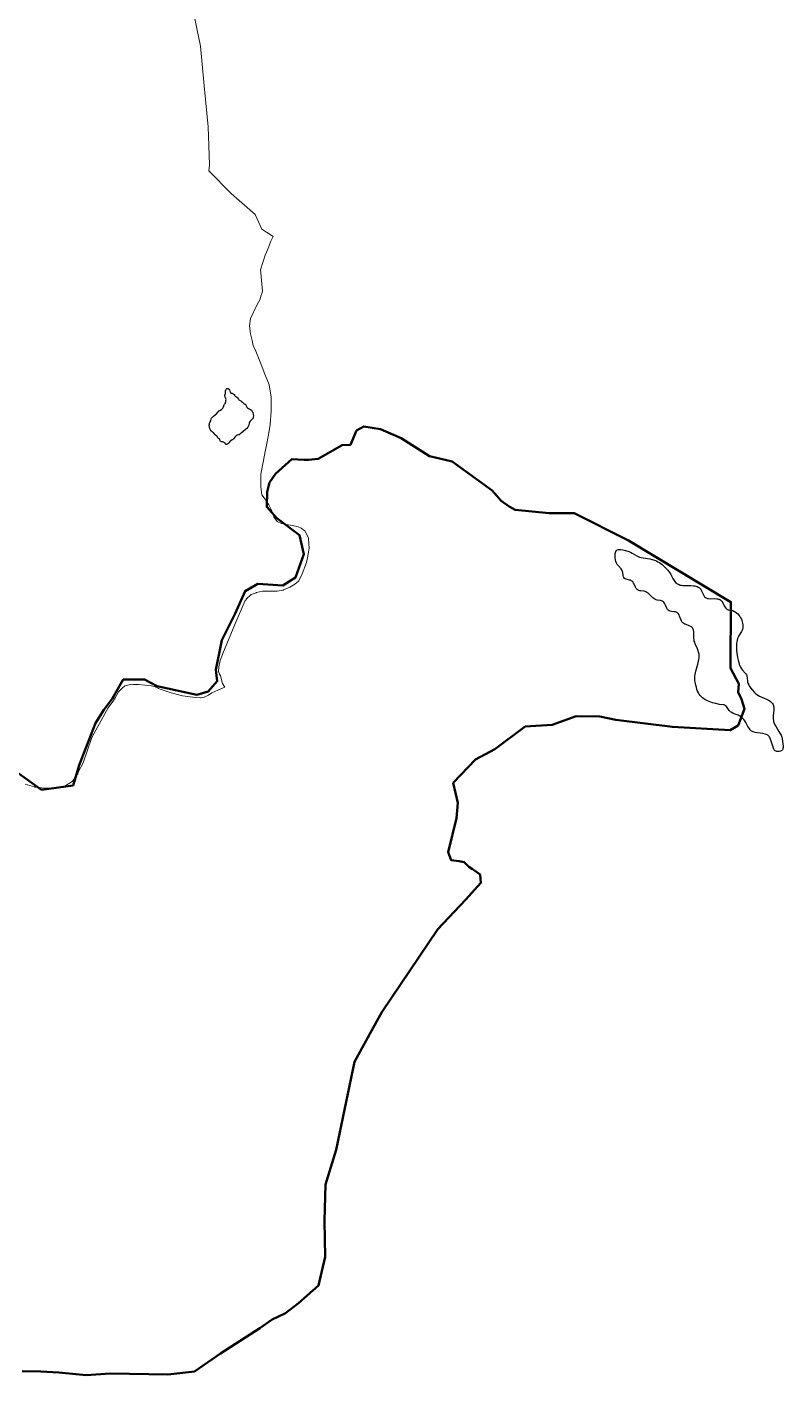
# Model space of a CAD drawing. Header units: metres. Extents: x 4718772 to 4722963, y 2429372 to 2432870.
# Drawn here: x 4721968 to 4722963, y 2429500 to 2431272 of the extents above; entities that cross this region are included whole.
import ezdxf

# ---------------------------------------------------------------- set-up
doc = ezdxf.new("R2010")
doc.units = ezdxf.units.M
doc.layers.add('HI-CUERPO DE AGUA', color=5, linetype='Continuous')
doc.layers.add('HuellaProyecto_Magna_Bog', color=10, linetype='Continuous', lineweight=30)

msp = doc.modelspace()

# ---------------------------------------------------------------- linework, layer by layer
at = {"color": 1, "lineweight": 50}
for points in [[(4722904.1, 2430353.5, 52), (4722912.2, 2430375.4, 52), (4722908.2, 2430388.2, 52), (4722904, 2430397.3, 52), (4722904.7, 2430408.6, 52), (4722893.8, 2430429.2, 52), (4722894.3, 2430515.9, 0), (4722759.6, 2430597, 54), (4722687.9, 2430633, 54), (4722655, 2430633, 56), (4722610.3, 2430637.3, 58), (4722602.5, 2430641.4, 60), (4722592.1, 2430649, 62), (4722580.1, 2430662.4, 64), (4722527.5, 2430700.9, 62), (4722497.8, 2430707.9, 64), (4722460.6, 2430731.6, 66), (4722433.4, 2430743.3, 68), (4722411.2, 2430746.9, 66), (4722401.7, 2430741.5, 64), (4722393.7, 2430722.8, 66), (4722382.9, 2430722.1, 70), (4722351.2, 2430704.1, 70), (4722338.4, 2430702.8, 72), (4722332.7, 2430703.1, 74), (4722316.4, 2430704, 76), (4722294.9, 2430684.4, 70), (4722287.4, 2430672.9, 72), (4722284.2, 2430660.9, 74), (4722283.6, 2430641, 76), (4722296.8, 2430626.2, 74), (4722326.5, 2430603.7, 76), (4722332.5, 2430579, 76), (4722321.3, 2430548.1, 76), (4722304.9, 2430537.6, 76), (4722271.7, 2430539.9, 76), (4722255, 2430530.3, 74), (4722241.9, 2430500.7, 72), (4722224.5, 2430466, 72), (4722216.6, 2430426.8, 74), (4722218.5, 2430411.8, 76), (4722206.7, 2430398.3, 78), (4722191.5, 2430394.1, 80), (4722139.5, 2430405.5, 80), (4722122.5, 2430414, 78), (4722094.7, 2430414, 78), (4722080.3, 2430388.8, 76), (4722069.2, 2430374, 74), (4722058.1, 2430356.7, 72), (4722036.7, 2430301.6, 70), (4722028.8, 2430274.6, 70), (4721987.3, 2430269.2, 70), (4721954.8, 2430292.3, 70)], [(4721961.6, 2429504.8, 76), (4721986.4, 2429504.2, 78), (4722010, 2429503.1, 78), (4722045.9, 2429499.6, 80), (4722078, 2429501.7, 82), (4722153.4, 2429500.5, 82), (4722188.6, 2429504.4, 80), (4722222.6, 2429528, 80), (4722274.4, 2429561.2, 80), (4722290.6, 2429572.6, 78), (4722308.3, 2429581.1, 76), (4722325.3, 2429594.1, 74), (4722351.7, 2429617.2, 73), (4722360.4, 2429655, 73), (4722359.6, 2429702.2, 72), (4722360.7, 2429750.1, 72), (4722374.9, 2429795.5, 74), (4722399, 2429911.5, 76), (4722419.1, 2429948, 74), (4722434.8, 2429976.9, 74), (4722508.9, 2430085.8, 76), (4722545.3, 2430124.5, 74), (4722565.5, 2430146.7, 72), (4722564.4, 2430157.6, 70), (4722558.5, 2430161.6, 68), (4722554.5, 2430164.9, 66), (4722549.3, 2430168, 64), (4722543.5, 2430174.1, 62), (4722536.6, 2430175.3, 60), (4722526.2, 2430176.6, 58), (4722522.2, 2430187.2, 56), (4722533.3, 2430231.9, 56), (4722535.2, 2430251.8, 56), (4722529, 2430278.1, 54), (4722558.4, 2430308.9, 54), (4722583.8, 2430322.3, 54), (4722623.8, 2430352.1, 54), (4722659, 2430354.5, 54), (4722690.9, 2430366, 56), (4722721.8, 2430365.4, 56), (4722742.8, 2430360.9, 54), (4722817.4, 2430351.8, 52), (4722893.6, 2430347.3, 52), (4722904.1, 2430353.5, 52)]]:
    msp.add_polyline3d(points, dxfattribs=at)
at = {"layer": 'HI-CUERPO DE AGUA'}
for points in [[(4722230, 2430723.2, 71), (4722229.5, 2430723.6, 70.9), (4722228.8, 2430724.8, 70.8), (4722228.6, 2430725.1, 70.7), (4722227.5, 2430725.9, 70.6), (4722226.6, 2430726.3, 70.6), (4722225.7, 2430726.6, 70.5), (4722225.1, 2430726.7, 70.5), (4722223.6, 2430726.8, 70.4), (4722223.2, 2430726.9, 70.4), (4722222.9, 2430727.2, 70.3), (4722222.4, 2430727.8, 70.3), (4722221.8, 2430729.7, 70.3), (4722221.3, 2430730.4, 70.3), (4722221, 2430730.6, 70.3), (4722220, 2430731.1, 70.3), (4722219.7, 2430731.4, 70.3), (4722219.3, 2430731.9, 70.2), (4722218.7, 2430733.1, 70.2), (4722218.3, 2430733.6, 70.2), (4722217.7, 2430734.1, 70.1), (4722216.1, 2430735.2, 70.1), (4722215.5, 2430735.7, 70.1), (4722215.1, 2430736.2, 70.1), (4722214.5, 2430737.6, 70.1), (4722214.1, 2430738, 70.1), (4722213.5, 2430738.5, 70.1), (4722212, 2430739.3, 70.1), (4722210.8, 2430740.4, 70.1), (4722210.2, 2430741.2, 70.1), (4722209.6, 2430742.2, 70.1), (4722208.6, 2430744.1, 70.1), (4722208.1, 2430746.2, 70.1), (4722208, 2430747.4, 70.1), (4722208, 2430748.6, 70.1), (4722208.1, 2430749.9, 70.1), (4722208.4, 2430751.3, 70.2), (4722208.8, 2430752, 70.2), (4722209.9, 2430754, 70.3), (4722210.1, 2430754.5, 70.3), (4722210.4, 2430756.5, 70.3), (4722210.6, 2430757, 70.4), (4722211, 2430757.6, 70.5), (4722212.2, 2430759.1, 70.6), (4722212.9, 2430759.8, 70.6), (4722216.3, 2430762.5, 71.3), (4722217.4, 2430763.4, 71.6), (4722219.9, 2430766.5, 72), (4722220.7, 2430767.3, 72.1), (4722221.7, 2430768, 72.1), (4722224, 2430769.2, 72.2), (4722224.9, 2430770, 72.3), (4722225.7, 2430771, 72.3), (4722226.5, 2430772.4, 72.4), (4722227.2, 2430774, 72.5), (4722227.6, 2430775.3, 72.5), (4722227.8, 2430775.9, 72.5), (4722228.8, 2430776.8, 72.6), (4722229.1, 2430777.3, 72.6), (4722229.4, 2430778.2, 72.7), (4722229.7, 2430779.8, 72.8), (4722229.9, 2430781, 72.8), (4722230, 2430782.2, 72.9), (4722229.9, 2430783.2, 72.9), (4722229.7, 2430784.1, 73), (4722229.4, 2430784.6, 73), (4722228.7, 2430785.7, 73.1), (4722228.5, 2430786.6, 73.1), (4722228.5, 2430787.9, 73.2), (4722229.2, 2430790.1, 73.3), (4722229.3, 2430790.9, 73.4), (4722229.3, 2430791.7, 73.4), (4722229.1, 2430793.1, 73.5), (4722229.2, 2430793.7, 73.6), (4722229.6, 2430795, 73.6), (4722230.3, 2430795.9, 73.7), (4722231.2, 2430796.5, 73.7), (4722232.1, 2430796.6, 73.7), (4722232.9, 2430796.5, 73.7), (4722233.4, 2430796.2, 73.7), (4722233.9, 2430795.7, 73.7), (4722234.7, 2430794.6, 73.6), (4722235.1, 2430793.7, 73.6), (4722235.6, 2430791.7, 73.5), (4722235.9, 2430791.2, 73.4), (4722236.1, 2430790.9, 73.4), (4722236.6, 2430790.6, 73.4), (4722237.9, 2430790.4, 73.3), (4722238.5, 2430790.3, 73.3), (4722239.2, 2430789.9, 73.2), (4722240, 2430789.4, 73.1), (4722240.5, 2430788.8, 73.1), (4722241.4, 2430787.4, 72.9), (4722241.9, 2430786.8, 72.8), (4722242.7, 2430786.3, 72.7), (4722244.3, 2430785.2, 72.6), (4722245, 2430784.6, 72.5), (4722246.5, 2430782.6, 72.2), (4722247, 2430782, 72.1), (4722249.5, 2430780.6, 71.9), (4722249.9, 2430780.2, 71.9), (4722250.6, 2430779.1, 71.7), (4722250.9, 2430778.9, 71.7), (4722251.8, 2430778.6, 71.6), (4722252.1, 2430778.5, 71.6), (4722252.8, 2430777.6, 71.5), (4722253.2, 2430777.2, 71.4), (4722254.9, 2430776.3, 71.3), (4722255.5, 2430775.9, 71.2), (4722256.2, 2430775, 71.1), (4722257.5, 2430772.3, 71), (4722258.2, 2430771.4, 70.9), (4722259.4, 2430770.6, 70.9), (4722262.3, 2430769, 70.9), (4722263.4, 2430768.2, 70.9), (4722264.6, 2430766.6, 70.9), (4722265.1, 2430765.7, 70.8), (4722265.4, 2430764.8, 70.7), (4722265.9, 2430762.9, 70.9), (4722266.1, 2430760.7, 70.9), (4722265.9, 2430759, 71.1), (4722265.5, 2430757.9, 71.1), (4722264.6, 2430756.6, 71), (4722261.9, 2430753.8, 70.6), (4722260.9, 2430752.6, 70.5), (4722260.4, 2430751.3, 70.5), (4722259.8, 2430748.6, 70.7), (4722259.4, 2430747.5, 70.7), (4722258.6, 2430746, 70.6), (4722257.2, 2430744.3, 70.3), (4722255.4, 2430742.7, 70.1), (4722252.6, 2430740.3, 70.1), (4722250, 2430738, 70.1), (4722248.7, 2430737, 70.1), (4722247.1, 2430736, 70.1), (4722246.2, 2430735.6, 70.1), (4722244.6, 2430735.2, 70.2), (4722243.5, 2430734.4, 70.2), (4722241.9, 2430733, 70.2), (4722239.8, 2430730.7, 70.2), (4722238.9, 2430729.8, 70.2), (4722238.1, 2430729.3, 70.2), (4722236.1, 2430728.1, 70.3), (4722235.3, 2430727.5, 70.4), (4722234.8, 2430727, 70.2), (4722233.8, 2430725.4, 70.4), (4722232.3, 2430723.8, 70.6), (4722231.8, 2430723.5, 70.7), (4722231.2, 2430723.3, 70.8), (4722230.5, 2430723.2, 70.9)], [(4722853.8, 2430393.2, 52.4), (4722852.6, 2430394.8, 52.4), (4722851.6, 2430396.7, 52.4), (4722850.6, 2430398.9, 52.1), (4722849.7, 2430401.1, 52.1), (4722848.9, 2430403.8, 52.2), (4722848.1, 2430406.7, 52.5), (4722847.2, 2430410.8, 52.2), (4722846.9, 2430413.2, 52.3), (4722846.8, 2430415, 52.4), (4722846.8, 2430416.8, 52.2), (4722847, 2430418.7, 52.2), (4722847.3, 2430420.7, 52.1), (4722848.3, 2430425.2, 52.2), (4722850.8, 2430434.2, 52.4), (4722851.8, 2430438, 52.6), (4722852.2, 2430440.2, 52.6), (4722852.4, 2430442.2, 52.8), (4722852.6, 2430443.9, 52.5), (4722852.6, 2430445.7, 52.7), (4722852.5, 2430447.3, 52.6), (4722852.2, 2430448.7, 52.3), (4722851.9, 2430450.1, 52.2), (4722851.5, 2430451.6, 52.3), (4722850.4, 2430454.4, 52.7), (4722847.4, 2430461.1, 52.6), (4722846.7, 2430463, 52.5), (4722846.2, 2430464.7, 52.4), (4722845.9, 2430466.3, 52.8), (4722845.7, 2430468.1, 53.5), (4722845.6, 2430474.6, 52.9), (4722845.5, 2430477, 52.6), (4722845.3, 2430478.1, 52.7), (4722845.1, 2430479.3, 52.5), (4722844.7, 2430480.2, 52.7), (4722844.3, 2430481.1, 52.8), (4722843.7, 2430481.9, 52.8), (4722843.2, 2430482.5, 52.7), (4722842.4, 2430483.2, 52.6), (4722841.6, 2430483.7, 52.6), (4722839.6, 2430484.6, 52.7), (4722835.5, 2430486.2, 52.7), (4722833.8, 2430486.9, 52.7), (4722832.3, 2430487.8, 52.7), (4722831, 2430488.8, 52.8), (4722830, 2430490, 53), (4722829.2, 2430491.6, 53), (4722828.5, 2430493.2, 52.6), (4722826.9, 2430497.4, 52.6), (4722826.1, 2430499.2, 52.6), (4722825.1, 2430500.7, 52.6), (4722824.6, 2430501.3, 52.7), (4722824, 2430501.8, 52.7), (4722823, 2430502.4, 52.9), (4722821.5, 2430502.9, 52.9), (4722819.9, 2430503.1, 53.2), (4722816.2, 2430503.5, 52.8), (4722814.4, 2430503.9, 52.7), (4722813.1, 2430504.3, 52.9), (4722812, 2430505.1, 52.9), (4722811, 2430506.2, 52.7), (4722810.1, 2430507.7, 52.9), (4722807.8, 2430512.8, 53), (4722807, 2430514.4, 53.1), (4722806.1, 2430515.7, 53.2), (4722805.1, 2430516.7, 53.2), (4722804.2, 2430517.2, 53.2), (4722803.1, 2430517.6, 53.2), (4722801.7, 2430517.9, 53.2), (4722797.2, 2430518.5, 53.1), (4722795.8, 2430518.8, 53.4), (4722794.4, 2430519.5, 53.3), (4722793.1, 2430520.4, 53.2), (4722791.5, 2430521.6, 53.2), (4722787.2, 2430526, 53.2), (4722785.5, 2430527.4, 53.3), (4722783.9, 2430528.6, 53.6), (4722782.5, 2430529.4, 53.5), (4722781.4, 2430529.8, 53.5), (4722780.1, 2430530.1, 53.3), (4722775.8, 2430530.5, 53.1), (4722774.4, 2430530.7, 53.2), (4722773.3, 2430531, 53.2), (4722772.2, 2430531.5, 53.3), (4722771, 2430532.5, 53.3), (4722769.9, 2430533.9, 53.3), (4722768.8, 2430535.6, 53.4), (4722767, 2430539.3, 53.2), (4722766.1, 2430540.8, 53.3), (4722765.1, 2430542.3, 53.3), (4722764.2, 2430543.3, 53.1), (4722763.2, 2430544, 53.3), (4722762.1, 2430544.5, 53.3), (4722760.8, 2430544.9, 53.5), (4722757.7, 2430545.6, 53.7), (4722756.4, 2430545.9, 53.5), (4722755.1, 2430546.5, 53.3), (4722754.3, 2430547.1, 53.1), (4722753.6, 2430548, 53.1), (4722753.1, 2430549.3, 53.3), (4722752.8, 2430550.7, 53.2), (4722752.2, 2430554.8, 53.3), (4722751.9, 2430555.9, 53.3), (4722751.4, 2430557, 53.3), (4722750.7, 2430558.2, 53.3), (4722749.8, 2430559.5, 53.3), (4722745.9, 2430563.8, 53.3), (4722744.6, 2430565.5, 53.5), (4722743.6, 2430567.2, 53.6), (4722743, 2430569.1, 53.6), (4722742.5, 2430571.5, 53.3), (4722742.2, 2430574, 53.2), (4722742.1, 2430576.6, 53), (4722742.2, 2430579, 53.5), (4722742.5, 2430580.9, 53.6), (4722743, 2430582.5, 53.3), (4722743.7, 2430583.7, 53.3), (4722744.1, 2430584.1, 53.5), (4722744.6, 2430584.4, 53.5), (4722745.3, 2430584.7, 53.3), (4722746.3, 2430585, 53.3), (4722747.5, 2430585.1, 53.5), (4722748.9, 2430585, 53.6), (4722752, 2430584.6, 53.3), (4722755.8, 2430583.7, 53.1), (4722760.2, 2430582.3, 53.2), (4722762.2, 2430581.5, 53.1), (4722764.5, 2430580.3, 53), (4722770.6, 2430576.7, 53.2), (4722772.4, 2430575.8, 53.3), (4722774.3, 2430575.1, 53), (4722776.4, 2430574.5, 53.2), (4722778.9, 2430573.9, 53.4), (4722787.6, 2430572.6, 53.1), (4722790.9, 2430572, 53.8), (4722793.9, 2430571.1, 53.3), (4722795.4, 2430570.5, 53.2), (4722796.7, 2430569.9, 53.4), (4722798.4, 2430569, 53.7), (4722800.3, 2430567.8, 53.9), (4722803.8, 2430565.1, 53.5), (4722807.5, 2430561.8, 53.6), (4722811.2, 2430558, 53.3), (4722812.6, 2430556.3, 53.1), (4722813.9, 2430554.3, 53.2), (4722815.1, 2430552.2, 52.8), (4722818, 2430546.8, 53.2), (4722819.6, 2430544.1, 52.8), (4722820.6, 2430542.8, 52.9), (4722821.6, 2430541.6, 53.2), (4722822.7, 2430540.7, 53.4), (4722823.6, 2430540, 53.3), (4722824.8, 2430539.3, 53), (4722826.1, 2430538.8, 52.8), (4722827.7, 2430538.3, 52.9), (4722829.4, 2430538, 52.8), (4722831.2, 2430537.8, 52.8), (4722833.4, 2430537.6, 52.7), (4722841.7, 2430537.5, 52.9), (4722845.1, 2430537.3, 52.8), (4722846.9, 2430537.1, 52.9), (4722848.4, 2430536.7, 52.5), (4722850, 2430536.3, 52.6), (4722851.2, 2430535.7, 52.6), (4722852.3, 2430535.1, 52.7), (4722853.2, 2430534.4, 52.8), (4722853.9, 2430533.7, 52.9), (4722854.7, 2430532.8, 53.1), (4722855.8, 2430530.7, 52.8), (4722857.8, 2430526.2, 52.9), (4722858.7, 2430524.4, 52.9), (4722859.8, 2430522.8, 53), (4722861, 2430521.8, 52.9), (4722861.7, 2430521.4, 52.6), (4722862.6, 2430521, 52.5), (4722863.5, 2430520.7, 52.5), (4722864.7, 2430520.4, 52.7), (4722867.3, 2430520.3, 52.8), (4722873.3, 2430520.4, 52.9), (4722875.7, 2430520.3, 52.7), (4722876.9, 2430520.1, 52.6), (4722878, 2430519.9, 52.7), (4722879, 2430519.6, 52.7), (4722879.9, 2430519.2, 52.8), (4722881.2, 2430518.3, 52.8), (4722881.9, 2430517.6, 52.8), (4722882.5, 2430516.8, 52.7), (4722883.7, 2430515, 52.3), (4722885.6, 2430511.1, 52.5), (4722886.5, 2430509.5, 52.6), (4722887.5, 2430508.1, 52.4), (4722888.6, 2430507, 52.6), (4722889.6, 2430506.3, 52.4), (4722890.7, 2430505.9, 52.4), (4722892.1, 2430505.6, 52.9), (4722896, 2430505, 52.8), (4722897.1, 2430504.6, 52.8), (4722898.2, 2430504.1, 52.7), (4722899.9, 2430503.1, 52.7), (4722901.7, 2430501.8, 52.7), (4722903.3, 2430500.3, 52.8), (4722904.8, 2430498.7, 52.7), (4722906.1, 2430497, 52.5), (4722907.2, 2430495.3, 52.5), (4722908.1, 2430493.5, 52.7), (4722908.8, 2430491.9, 52.9), (4722909.4, 2430490, 52.7), (4722909.8, 2430488, 52.7), (4722910.1, 2430486.1, 52.8), (4722910.1, 2430484.1, 52.8), (4722910.1, 2430482.5, 52.8), (4722909.9, 2430481.1, 52.9), (4722909.7, 2430480.1, 53.1), (4722909.2, 2430479, 53.1), (4722908.1, 2430477, 52.9), (4722905.1, 2430472.3, 52.8), (4722904.4, 2430471.1, 52.9), (4722903.9, 2430469.8, 53), (4722903.2, 2430467.8, 52.9), (4722902.7, 2430465.6, 53.1), (4722902.3, 2430463.5, 52.8), (4722901.9, 2430461.1, 52.6), (4722901.7, 2430458.1, 52.9), (4722901.6, 2430455.2, 52.5), (4722901.7, 2430452.2, 52.6), (4722902, 2430449, 52.7), (4722902.4, 2430446, 52.5), (4722902.9, 2430442.9, 52.5), (4722903.7, 2430439.6, 52.4), (4722904.6, 2430436.6, 52.5), (4722905.4, 2430434.3, 52.5), (4722906.3, 2430432.1, 52.7), (4722907.2, 2430430.1, 52.8), (4722908.3, 2430428.2, 52.5), (4722909.8, 2430426.3, 52.7), (4722913.3, 2430422.5, 52.9), (4722914.1, 2430421.4, 52.5), (4722914.7, 2430420.3, 52.3), (4722915.2, 2430419.2, 52.4), (4722915.5, 2430417.9, 52.6), (4722915.7, 2430416.3, 52.6), (4722916.1, 2430412, 52), (4722916.4, 2430410.7, 51.9), (4722916.8, 2430409.4, 51.8), (4722917.8, 2430407.2, 52), (4722919, 2430405.1, 52.2), (4722920.5, 2430402.8, 52), (4722922.4, 2430400.4, 52), (4722925.5, 2430396.8, 51.9), (4722926.7, 2430395.7, 52.1), (4722928.1, 2430394.6, 52.3), (4722930, 2430393.4, 52.4), (4722932.1, 2430392.3, 52.5), (4722941.2, 2430388.2, 52.7), (4722943.1, 2430387.2, 52.9), (4722944.7, 2430386.3, 52.3), (4722946.5, 2430385.1, 52.3), (4722947.8, 2430383.9, 52.3), (4722949, 2430382.5, 52), (4722949.8, 2430381.2, 52), (4722950.3, 2430380.1, 52.2), (4722950.6, 2430378.9, 52.5), (4722950.8, 2430377.5, 52.9), (4722950.9, 2430376.2, 52.3), (4722950.7, 2430373.2, 52.8), (4722950, 2430367.3, 52), (4722949.8, 2430364.9, 52.1), (4722949.9, 2430362.3, 52.3), (4722950.2, 2430360.1, 52.4), (4722950.5, 2430358.8, 52.4), (4722950.9, 2430357.5, 52.4), (4722952.1, 2430354.7, 52.6), (4722953.8, 2430351.8, 52.7), (4722957.5, 2430345.9, 52.1), (4722958.9, 2430343.4, 51.8), (4722960.3, 2430340.8, 52.7), (4722961.2, 2430338.3, 52.3), (4722961.7, 2430336, 52.1), (4722962.7, 2430329.4, 52.6), (4722963, 2430326.6, 52.2), (4722963, 2430324.8, 52.3), (4722962.8, 2430323.4, 52.2), (4722962.6, 2430322.3, 52), (4722962.1, 2430321.4, 51.5), (4722961.5, 2430320.7, 51.4), (4722960.6, 2430320.2, 51.4), (4722959.5, 2430319.8, 51.3), (4722957.9, 2430319.6, 51.3), (4722956.1, 2430319.5, 51.6), (4722954.7, 2430319.6, 51.8), (4722953.8, 2430319.8, 52), (4722952.7, 2430320.4, 52.1), (4722952.1, 2430320.9, 52.2), (4722951.5, 2430321.7, 52.2), (4722951, 2430322.6, 52.2), (4722950.4, 2430323.6, 52.1), (4722949.4, 2430326.4, 51.6), (4722947.5, 2430332.9, 51.6), (4722946.6, 2430335.7, 51.7), (4722946, 2430337, 51.8), (4722945.3, 2430338.2, 52), (4722944.6, 2430339.2, 52.1), (4722943.8, 2430340.1, 51.9), (4722942.9, 2430340.8, 51.9), (4722941.9, 2430341.4, 51.8), (4722940.8, 2430341.9, 51.9), (4722939.5, 2430342.3, 52), (4722936.4, 2430342.9, 52.4), (4722929.5, 2430343.8, 52.1), (4722926.5, 2430344.3, 52.2), (4722925, 2430344.7, 52.3), (4722923.7, 2430345.2, 52.4), (4722922.6, 2430345.7, 52.5), (4722921.6, 2430346.3, 52.5), (4722920.7, 2430347, 52.6), (4722919.8, 2430347.9, 52.6), (4722918.2, 2430349.9, 52.4), (4722916.7, 2430352.3, 52.4), (4722913.8, 2430357.5, 52.4), (4722912.6, 2430359.6, 52.2), (4722911.3, 2430361.6, 52.2), (4722909.8, 2430363.2, 52.4), (4722908.1, 2430364.6, 52.2), (4722906.1, 2430365.8, 52.2), (4722903.7, 2430367, 52.1), (4722897.3, 2430369.6, 52.5), (4722895.4, 2430370.7, 52.6), (4722893.9, 2430371.6, 52.4), (4722893, 2430372.4, 52.4), (4722892.2, 2430373.2, 52.4), (4722891.2, 2430374.5, 52.5), (4722888.4, 2430378.4, 52.4), (4722887.4, 2430379.4, 52.3), (4722886.5, 2430380.2, 52.1), (4722885.4, 2430380.7, 52.2), (4722884.3, 2430381, 52.3), (4722879.3, 2430381.4, 52.2), (4722874.6, 2430382.4, 52.9), (4722870, 2430383.6, 52.2), (4722865.7, 2430385.1, 52.4), (4722863.7, 2430386, 52.6), (4722861.9, 2430386.9, 52.5), (4722860.2, 2430387.8, 52.4), (4722858.6, 2430388.8, 52.3), (4722857.2, 2430389.9, 52.3), (4722856, 2430390.9, 52.5), (4722854.8, 2430392, 52.4)]]:
    msp.add_polyline3d(points, close=True, dxfattribs=at)
at = {"layer": 'HuellaProyecto_Magna_Bog', "color": 6, "linetype": 'Continuous', "lineweight": 13}
msp.add_polyline3d([(4722184, 2431306.2, 6.4), (4722196.3, 2431246.8, 6.4), (4722201.2, 2431194.5, 6.4), (4722206.4, 2431140.8, 6.4), (4722208.3, 2431090.9, 6.4), (4722208.2, 2431090.3, 6.4), (4722207.3, 2431082.7, 6.4), (4722236.7, 2431053.1, 6.4), (4722268.3, 2431025.3, 6.4), (4722276.9, 2431006.4, 6.4), (4722283.1, 2431002.3, 6.4), (4722291.9, 2430996.7, 6.4), (4722288.9, 2430990.6, 6.4), (4722286.7, 2430984.6, 6.4), (4722286.2, 2430983, 6.4), (4722281.5, 2430972.1, 6.4), (4722275.3, 2430952.6, 6.4), (4722275.6, 2430948.7, 6.4), (4722277.9, 2430924.5, 6.4), (4722277, 2430921.6, 6.4), (4722276, 2430918.2, 6.4), (4722274.7, 2430914.2, 6.4), (4722270.7, 2430906.1, 6.4), (4722262.3, 2430888.6, 6.4), (4722260.8, 2430879.1, 6.4), (4722261.6, 2430871.5, 6.4), (4722262.4, 2430868.5, 6.4), (4722262.8, 2430866.9, 6.4), (4722264.4, 2430859.8, 6.4), (4722265.8, 2430853.1, 6.4), (4722269.1, 2430845.8, 6.4), (4722276.2, 2430828.1, 6.4), (4722279.8, 2430819, 6.4), (4722280.3, 2430817.8, 6.4), (4722286.6, 2430801.6, 6.4), (4722289.6, 2430785.4, 6.4), (4722289.4, 2430767, 6.4), (4722287.9, 2430749.4, 6.4), (4722286.1, 2430735.9, 6.4), (4722282.8, 2430719.9, 6.4), (4722281.2, 2430711.9, 6.4), (4722281, 2430711.2, 6.4), (4722276, 2430683.9, 6.4), (4722275.7, 2430667, 6.4), (4722276.9, 2430657, 6.4), (4722281.3, 2430651, 6.4), (4722284.2, 2430647.2, 6.4), (4722286.4, 2430643.8, 6.4), (4722289.1, 2430638.7, 6.4), (4722291.4, 2430632.2, 6.4), (4722292.9, 2430627.8, 6.4), (4722297.4, 2430621.9, 6.4), (4722303, 2430619.3, 6.4), (4722309.3, 2430618.1, 6.4), (4722317.4, 2430616.6, 6.4), (4722325, 2430614.8, 6.4), (4722328.7, 2430613.1, 6.4), (4722333.8, 2430609.6, 6.4), (4722333.8, 2430609.6, 6.4), (4722333.8, 2430609.6, 6.4), (4722333.8, 2430609.5, 6.4), (4722333.8, 2430609.4, 6.4), (4722338.2, 2430601.2, 6.4), (4722338.7, 2430599.6, 6.4), (4722339.2, 2430586.4, 6.4), (4722339.1, 2430584.4, 6.4), (4722337.8, 2430576.2, 6.4), (4722336, 2430567.9, 6.4), (4722330.1, 2430553.2, 6.4), (4722326.3, 2430544.5, 6.4), (4722325.8, 2430543.9, 6.4), (4722325.3, 2430543.4, 6.4), (4722320.6, 2430539.4, 6.4), (4722313.8, 2430535.4, 6.4), (4722311, 2430534.1, 6.4), (4722305.7, 2430531.8, 6.4), (4722305.2, 2430531.6, 6.4), (4722297.3, 2430530.3, 6.4), (4722277.9, 2430530.3, 6.4), (4722269.9, 2430528.3, 6.4), (4722269.7, 2430528.2, 6.4), (4722269.6, 2430528.2, 6.4), (4722262.9, 2430526, 6.4), (4722256.7, 2430519.5, 6.4), (4722256.5, 2430519, 6.4), (4722255.2, 2430517.8, 6.4), (4722241.8, 2430486.3, 6.4), (4722226, 2430448.4, 6.4), (4722225.3, 2430446.8, 6.4), (4722222.1, 2430439.2, 6.4), (4722220.7, 2430430.9, 6.4), (4722220.1, 2430424.8, 6.4), (4722220.8, 2430421.8, 6.4), (4722220.9, 2430421.8, 6.4), (4722221.3, 2430421.3, 6.4), (4722221.5, 2430421.2, 6.4), (4722221.6, 2430420.9, 6.4), (4722222.6, 2430418.8, 6.4), (4722225.5, 2430408.9, 6.4), (4722228.3, 2430403.8, 6.4), (4722219.4, 2430399.9, 6.4), (4722211.2, 2430396.4, 6.4), (4722207.1, 2430393.7, 6.4), (4722201.1, 2430391, 6.4), (4722197, 2430390, 6.4), (4722196.2, 2430389.8, 6.4), (4722189.8, 2430390.3, 6.4), (4722172.8, 2430392.6, 6.4), (4722157.7, 2430396.4, 6.4), (4722143.2, 2430401.6, 6.4), (4722141.2, 2430402.4, 6.4), (4722140.7, 2430402.7, 6.4), (4722136, 2430404.7, 6.4), (4722131.6, 2430405.7, 6.4), (4722114.9, 2430407.4, 6.4), (4722107.8, 2430407.3, 6.4), (4722101.9, 2430407.2, 6.4), (4722096.7, 2430405.9, 6.4), (4722092.7, 2430402.4, 6.4), (4722088.6, 2430397.7, 6.4), (4722084.1, 2430389.9, 6.4), (4722080.9, 2430385, 6.4), (4722074.9, 2430376.9, 6.4), (4722061.5, 2430352.3, 6.4), (4722061.4, 2430352.2, 6.4), (4722053.6, 2430337.9, 6.4), (4722041.9, 2430304.6, 6.4), (4722035.6, 2430292.3, 6.4), (4722035, 2430289.7, 6.4), (4722033.7, 2430288.6, 6.4), (4722032.4, 2430286.1, 6.4), (4722027.4, 2430279.9, 6.4), (4722017.9, 2430273.7, 6.4), (4722006.6, 2430271.4, 6.4), (4721992.4, 2430271.4, 6.4), (4721978.4, 2430272.6, 6.4), (4721977.9, 2430272.8, 6.4), (4721965.7, 2430276.5, 6.4)], dxfattribs=at)

doc.saveas('drawing.dxf')
